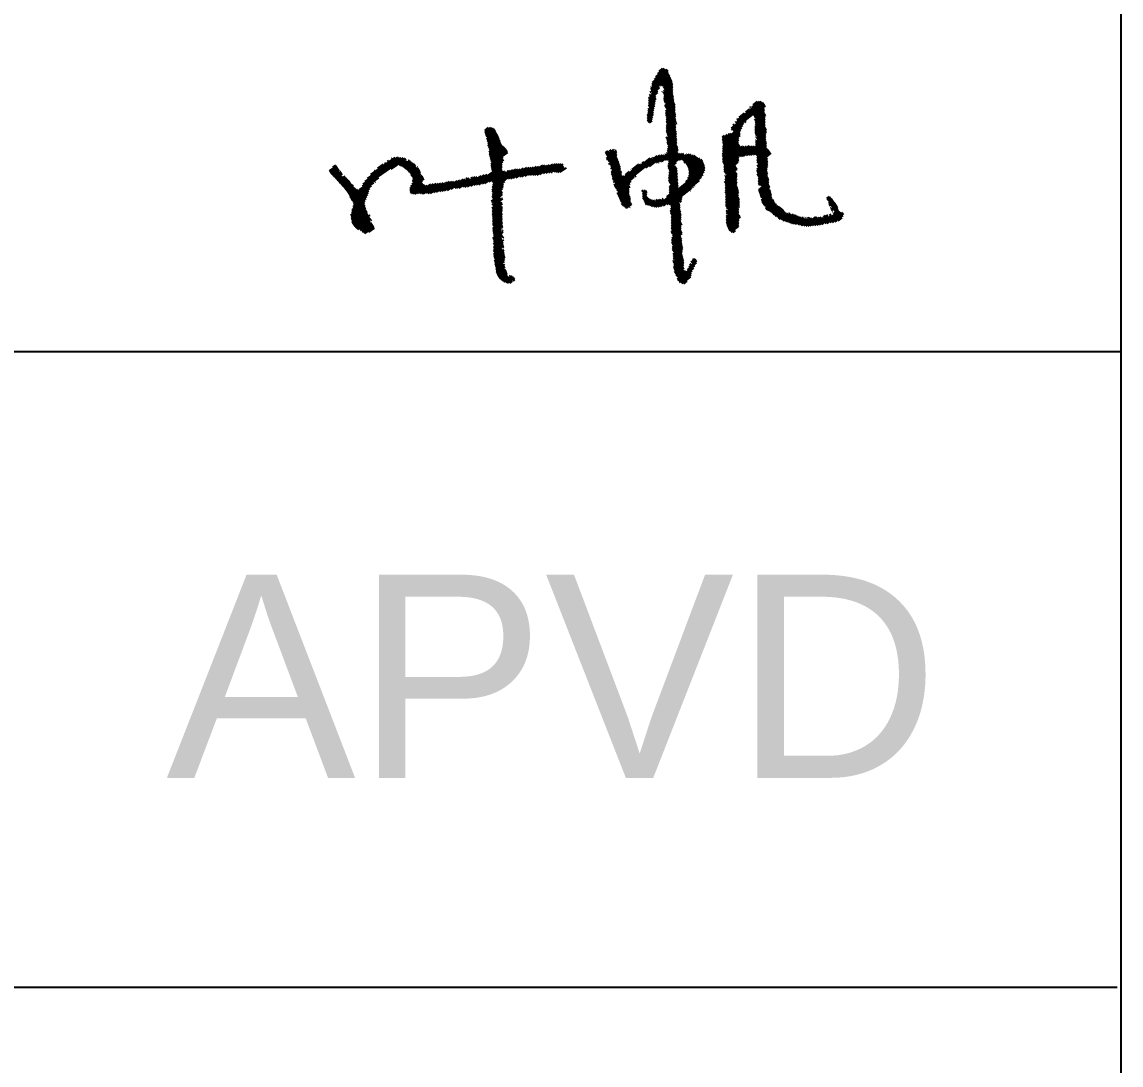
# Model space of a CAD drawing. Header units: millimetres. Extents: x -181 to 239, y -54 to 243.
# Drawn here: x 217.61 to 223.81, y 98.75 to 104.63 of the extents above; entities that cross this region are included whole.
import ezdxf

# ---------------------------------------------------------------- set-up
doc = ezdxf.new("R2010")
doc.units = ezdxf.units.MM
doc.styles.add('Arial', font='ARIAL.TTF', dxfattribs={"height": 0.2})

# ---------------------------------------------------------------- blocks, each defined once
blk = doc.blocks.new('Unknown-234525213-26953')
at = {"color": 3, "linetype": 'Continuous'}
for p, q in [((221.1644, 104.2798), (221.2549, 104.3516)), ((221.1656, 104.2896), (221.2543, 104.36)), ((221.177, 104.3075), (221.248, 104.3639)), ((221.1845, 104.3223), (221.2389, 104.3655)), ((221.195, 104.3395), (221.2323, 104.3691)), ((221.2031, 104.3548), (221.2228, 104.3704)), ((221.1519, 104.2344), (221.266, 104.325)), ((221.1589, 104.2489), (221.2627, 104.3312)), ((221.1647, 104.2712), (221.256, 104.3436)), ((221.1692, 104.2659), (221.2593, 104.3374)), ((221.2106, 104.2722), (221.2689, 104.3184)), ((221.2206, 104.2713), (221.2717, 104.3118)), ((221.2274, 104.2678), (221.274, 104.3048)), ((221.2282, 104.2596), (221.2763, 104.2978)), ((221.232, 104.2537), (221.2786, 104.2907)), ((221.145, 104.2024), (221.1956, 104.2425)), ((221.145, 104.1935), (221.1963, 104.2342)), ((221.149, 104.2233), (221.1505, 104.2245)), ((221.1557, 104.2552), (221.1689, 104.2657)), ((221.1583, 104.2661), (221.16, 104.2675)), ((221.1593, 104.2226), (221.2055, 104.2593)), ((221.1613, 104.2331), (221.2046, 104.2674)), ((221.2212, 104.2364), (221.2244, 104.2389)), ((221.2252, 104.2306), (221.2796, 104.2738)), ((221.2297, 104.2431), (221.2336, 104.2462)), ((221.2297, 104.1988), (221.2801, 104.2388)), ((221.2308, 104.1908), (221.2813, 104.2308)), ((221.2312, 104.2088), (221.2796, 104.2473)), ((221.2313, 104.2266), (221.2796, 104.265)), ((221.2318, 104.2181), (221.2796, 104.2561)), ((221.2323, 104.1831), (221.2824, 104.2229)), ((221.2349, 104.2472), (221.2796, 104.2827)), ((221.1415, 104.1377), (221.1797, 104.168)), ((221.1429, 104.1564), (221.1832, 104.1884)), ((221.145, 104.1847), (221.1852, 104.2166)), ((221.145, 104.1758), (221.1837, 104.2066)), ((221.145, 104.167), (221.186, 104.1995)), ((221.1469, 104.1508), (221.1809, 104.1777)), ((221.1503, 104.2155), (221.1585, 104.222)), ((221.2345, 104.176), (221.2835, 104.2149)), ((221.2359, 104.1594), (221.2857, 104.199)), ((221.2376, 104.1519), (221.2868, 104.191)), ((221.2405, 104.1719), (221.2846, 104.2069)), ((221.2408, 104.1456), (221.288, 104.183)), ((221.2417, 104.1286), (221.2935, 104.1697)), ((221.2444, 104.1396), (221.2891, 104.175)), ((221.6108, 104.023), (221.7972, 104.1709)), ((221.6109, 104.0319), (221.7929, 104.1763)), ((221.6189, 104.0206), (221.8009, 104.165)), ((221.6356, 104.0604), (221.7856, 104.1794)), ((221.644, 104.0759), (221.7785, 104.1827)), ((221.7252, 104.1492), (221.7686, 104.1836)), ((221.7329, 104.1642), (221.7578, 104.1839)), ((221.1381, 104.1084), (221.1726, 104.1358)), ((221.1381, 104.0995), (221.1705, 104.1253)), ((221.1381, 104.0906), (221.1706, 104.1164)), ((221.1381, 104.0818), (221.1702, 104.1073)), ((221.1415, 104.1288), (221.178, 104.1578)), ((221.1415, 104.12), (221.1754, 104.1468)), ((221.2417, 104.1197), (221.2935, 104.1608)), ((221.2417, 104.1109), (221.2935, 104.152)), ((221.2417, 104.102), (221.2935, 104.1431)), ((221.245, 104.0958), (221.2935, 104.1342)), ((221.2451, 104.087), (221.2935, 104.1254)), ((221.2451, 104.0782), (221.2947, 104.1175)), ((221.2451, 104.0693), (221.2975, 104.1109)), ((221.2473, 104.0622), (221.2968, 104.1014)), ((221.6537, 104.0925), (221.6842, 104.1167)), ((221.6921, 104.1229), (221.7126, 104.1392)), ((221.7153, 104.1502), (221.7196, 104.1536)), ((221.7154, 104.1414), (221.7166, 104.1424)), ((221.7358, 104.1045), (221.8032, 104.158)), ((221.7393, 104.0984), (221.7975, 104.1446)), ((221.7422, 104.0918), (221.7975, 104.1358)), ((221.7436, 104.0753), (221.7975, 104.118)), ((221.7463, 104.0685), (221.8026, 104.1132)), ((221.7471, 104.0603), (221.8055, 104.1067)), ((221.7477, 104.0874), (221.7975, 104.1269)), ((221.1381, 104.0729), (221.1668, 104.0957)), ((221.1415, 104.0668), (221.1644, 104.085)), ((221.1478, 104.063), (221.163, 104.075)), ((221.2434, 104.0679), (221.2438, 104.0683)), ((221.2451, 104.0427), (221.2976, 104.0844)), ((221.2451, 104.0339), (221.2983, 104.0761)), ((221.2451, 104.025), (221.3007, 104.0691)), ((221.2451, 104.0162), (221.2969, 104.0573)), ((221.2451, 104.0516), (221.2456, 104.052)), ((221.2453, 104.0075), (221.2969, 104.0484)), ((221.2478, 104.0006), (221.2969, 104.0396)), ((221.249, 104.0547), (221.296, 104.092)), ((221.2983, 104.0584), (221.3023, 104.0615)), ((221.562, 103.9577), (221.6755, 104.0478)), ((221.6214, 104.0491), (221.6284, 104.0547)), ((221.6219, 104.0141), (221.6806, 104.0606)), ((221.6354, 104.0691), (221.6367, 104.0701)), ((221.6425, 104.0835), (221.6467, 104.0869)), ((221.6867, 104.0655), (221.6949, 104.072)), ((221.7179, 104.0903), (221.7193, 104.0913)), ((221.7407, 104.0818), (221.7437, 104.0842)), ((221.744, 104.0402), (221.801, 104.0854)), ((221.744, 104.0313), (221.801, 104.0765)), ((221.744, 104.0224), (221.801, 104.0676)), ((221.7445, 104.014), (221.801, 104.0588)), ((221.7455, 104.0059), (221.801, 104.0499)), ((221.746, 104.0506), (221.801, 104.0942)), ((221.7469, 103.9982), (221.801, 104.0411)), ((220.2207, 104.0134), (220.2539, 104.0367)), ((220.2211, 104.0053), (220.2625, 104.0343)), ((220.2215, 104.0223), (220.2408, 104.0358)), ((220.2231, 103.9983), (220.2697, 104.031)), ((220.2254, 103.9916), (220.276, 104.027)), ((220.2281, 103.9851), (220.2794, 104.0211)), ((220.2317, 103.971), (220.2861, 104.0091)), ((220.2325, 103.9632), (220.2895, 104.0031)), ((220.2332, 103.9804), (220.2827, 104.0151)), ((220.2348, 103.9565), (220.2927, 103.997)), ((220.2374, 103.9332), (220.3008, 103.9776)), ((220.2382, 103.9421), (220.2984, 103.9843)), ((220.2394, 103.9513), (220.2955, 103.9906)), ((221.2427, 103.9788), (221.2485, 103.9835)), ((221.2455, 103.9722), (221.3006, 104.0159)), ((221.2486, 103.9658), (221.3004, 104.0069)), ((221.2486, 103.9569), (221.3004, 103.998)), ((221.2486, 103.9481), (221.3004, 103.9892)), ((221.25, 103.9935), (221.2969, 104.0307)), ((221.25, 103.9403), (221.3004, 103.9803)), ((221.2515, 103.9859), (221.2969, 104.0219)), ((221.5597, 103.9824), (221.5714, 103.9917)), ((221.5602, 103.9739), (221.5826, 103.9917)), ((221.5609, 103.9657), (221.6049, 104.0006)), ((221.5618, 103.9044), (221.6525, 103.9763)), ((221.5624, 103.9138), (221.6594, 103.9907)), ((221.5631, 103.9231), (221.6594, 103.9996)), ((221.5633, 103.9498), (221.6699, 104.0345)), ((221.5638, 103.9325), (221.6594, 104.0084)), ((221.5645, 103.9419), (221.6643, 104.0212)), ((221.5835, 103.9924), (221.5894, 103.9972)), ((221.5929, 103.9999), (221.595, 104.0016)), ((221.6076, 104.0028), (221.6101, 104.0047)), ((221.7484, 103.9905), (221.8054, 104.0357)), ((221.7492, 103.9557), (221.8045, 103.9995)), ((221.7492, 103.9468), (221.8045, 103.9907)), ((221.7492, 103.9823), (221.7502, 103.983)), ((221.7492, 103.938), (221.8045, 103.9818)), ((221.7515, 103.9752), (221.8079, 104.02)), ((221.7542, 103.9862), (221.8079, 104.0288)), ((221.7561, 103.97), (221.8079, 104.0111)), ((220.2401, 103.9267), (220.3031, 103.9709)), ((220.2432, 103.9206), (220.3055, 103.9642)), ((220.2447, 103.8966), (220.3129, 103.9443)), ((220.2453, 103.8886), (220.3164, 103.9384)), ((220.2459, 103.9141), (220.3079, 103.9575)), ((220.246, 103.9059), (220.3103, 103.9509)), ((220.2465, 103.8811), (220.3213, 103.9335)), ((220.2479, 103.8738), (220.3268, 103.929)), ((220.2493, 103.8664), (220.3321, 103.9244)), ((220.2511, 103.8593), (220.3371, 103.9195)), ((220.2531, 103.8523), (220.3421, 103.9147)), ((221.1876, 103.8377), (221.3076, 103.9329)), ((221.2046, 103.8423), (221.3091, 103.9252)), ((221.2158, 103.8423), (221.3099, 103.917)), ((221.2508, 103.9056), (221.3038, 103.9476)), ((221.2517, 103.9151), (221.3038, 103.9565)), ((221.2518, 103.8975), (221.3038, 103.9388)), ((221.2536, 103.9343), (221.3038, 103.9742)), ((221.254, 103.9258), (221.3038, 103.9653)), ((221.5613, 103.8863), (221.6515, 103.9579)), ((221.5614, 103.8775), (221.6509, 103.9485)), ((221.5615, 103.8953), (221.652, 103.9671)), ((221.5617, 103.8689), (221.6543, 103.9424)), ((221.562, 103.8603), (221.658, 103.9365)), ((221.5624, 103.8517), (221.6526, 103.9233)), ((221.647, 103.91), (221.6562, 103.9173)), ((221.6523, 103.8788), (221.7186, 103.9314)), ((221.6526, 103.9233), (221.6572, 103.9269)), ((221.6533, 103.8884), (221.7101, 103.9335)), ((221.6543, 103.8981), (221.6958, 103.931)), ((221.6552, 103.9077), (221.6833, 103.93)), ((221.6562, 103.9173), (221.6745, 103.9318)), ((221.6572, 103.8738), (221.7298, 103.9314)), ((221.6572, 103.9269), (221.6617, 103.9306)), ((221.6676, 103.8732), (221.7409, 103.9314)), ((221.6796, 103.8739), (221.8045, 103.973)), ((221.6964, 103.8784), (221.8047, 103.9643)), ((221.7099, 103.8802), (221.8079, 103.958)), ((221.7207, 103.88), (221.8079, 103.9491)), ((221.7355, 103.8828), (221.8079, 103.9403)), ((221.7476, 103.8835), (221.8079, 103.9314)), ((221.7492, 103.9646), (221.7513, 103.9662)), ((221.7526, 103.8787), (221.8079, 103.9226)), ((221.7561, 103.8726), (221.813, 103.9178)), ((221.7561, 103.8638), (221.8186, 103.9134)), ((219.5155, 103.6866), (219.7687, 103.8639)), ((219.5298, 103.705), (219.7595, 103.8658)), ((219.5341, 103.7163), (219.7472, 103.8656)), ((219.5451, 103.7324), (219.7384, 103.8677)), ((219.5577, 103.7495), (219.7297, 103.87)), ((219.5769, 103.7714), (219.714, 103.8674)), ((219.6922, 103.802), (219.7752, 103.8601)), ((219.6929, 103.861), (219.6975, 103.8641)), ((219.7356, 103.824), (219.7747, 103.8514)), ((219.7874, 103.8519), (219.7885, 103.8527)), ((220.2552, 103.8455), (220.3457, 103.9088)), ((220.2557, 103.8208), (220.324, 103.8686)), ((220.256, 103.8293), (220.3497, 103.895)), ((220.2565, 103.813), (220.3227, 103.8593)), ((220.2568, 103.8382), (220.3481, 103.9022)), ((220.2579, 103.8056), (220.3271, 103.8541)), ((220.8998, 103.8927), (220.9142, 103.9042)), ((220.9015, 103.8852), (220.9221, 103.9015)), ((220.9055, 103.8618), (220.9625, 103.907)), ((220.906, 103.8799), (220.9467, 103.9122)), ((220.9076, 103.8546), (220.9651, 103.9002)), ((220.9095, 103.8738), (220.9499, 103.9059)), ((220.9151, 103.8517), (220.9638, 103.8904)), ((220.918, 103.8451), (220.9641, 103.8818)), ((220.9192, 103.8284), (220.9672, 103.8664)), ((220.9234, 103.9026), (220.9323, 103.9096)), ((220.9238, 103.8409), (220.9648, 103.8734)), ((220.9272, 103.8258), (220.9707, 103.8604)), ((220.9307, 103.8198), (220.9718, 103.8524)), ((220.9516, 103.7036), (221.1526, 103.8631)), ((220.9542, 103.9093), (220.9578, 103.9121)), ((220.955, 103.6974), (221.1632, 103.8626)), ((220.9593, 103.692), (221.1923, 103.8768)), ((220.9646, 103.6873), (221.2072, 103.8798)), ((221.128, 103.8081), (221.2215, 103.8823)), ((221.1493, 103.8162), (221.231, 103.881)), ((221.1676, 103.8661), (221.1705, 103.8684)), ((221.2384, 103.8868), (221.2393, 103.8876)), ((221.2389, 103.8518), (221.3101, 103.9083)), ((221.2478, 103.8943), (221.2483, 103.8947)), ((221.2495, 103.8514), (221.3083, 103.8981)), ((221.2542, 103.8197), (221.3425, 103.8897)), ((221.2547, 103.8113), (221.3454, 103.8832)), ((221.2554, 103.8295), (221.3312, 103.8896)), ((221.257, 103.8485), (221.3118, 103.892)), ((221.2572, 103.8398), (221.3205, 103.89)), ((221.3177, 103.8524), (221.3551, 103.8821)), ((221.3305, 103.8536), (221.3722, 103.8868)), ((221.3378, 103.8506), (221.3818, 103.8856)), ((221.3416, 103.8448), (221.3867, 103.8805)), ((221.3444, 103.8381), (221.3969, 103.8798)), ((221.3515, 103.8349), (221.4057, 103.8779)), ((221.3559, 103.8296), (221.4111, 103.8733)), ((221.3583, 103.8846), (221.3607, 103.8865)), ((221.3599, 103.8239), (221.4171, 103.8693)), ((221.3634, 103.8178), (221.4242, 103.866)), ((221.3665, 103.8114), (221.4326, 103.8638)), ((221.3691, 103.8046), (221.436, 103.8577)), ((221.371, 103.7973), (221.4454, 103.8563)), ((221.5627, 103.8431), (221.647, 103.91)), ((221.5649, 103.836), (221.6414, 103.8967)), ((221.5677, 103.8293), (221.6358, 103.8834)), ((221.5697, 103.8221), (221.6302, 103.8701)), ((221.5697, 103.8132), (221.6246, 103.8568)), ((221.6134, 103.8302), (221.6504, 103.8596)), ((221.619, 103.8435), (221.6513, 103.8692)), ((221.6246, 103.8568), (221.6523, 103.8788)), ((221.6302, 103.8701), (221.6533, 103.8884)), ((221.6358, 103.8834), (221.6543, 103.8981)), ((221.6414, 103.8967), (221.6552, 103.9077)), ((221.6494, 103.8499), (221.6522, 103.8521)), ((221.6504, 103.8596), (221.6535, 103.8621)), ((221.6513, 103.8692), (221.6534, 103.8708)), ((221.7553, 103.8188), (221.8149, 103.8661)), ((221.7561, 103.8549), (221.8235, 103.9084)), ((221.7561, 103.8461), (221.8273, 103.9026)), ((221.7561, 103.8372), (221.8309, 103.8965)), ((221.76, 103.8137), (221.8153, 103.8576)), ((221.7615, 103.8326), (221.836, 103.8918)), ((219.3429, 103.7912), (219.3845, 103.8203)), ((219.3447, 103.7841), (219.3879, 103.8144)), ((219.3491, 103.7788), (219.3919, 103.8088)), ((219.3538, 103.7738), (219.3961, 103.8035)), ((219.3585, 103.7687), (219.399, 103.7971)), ((219.3623, 103.8131), (219.3784, 103.8244)), ((219.4053, 103.7932), (219.4053, 103.7932)), ((219.5962, 103.7932), (219.5978, 103.7943)), ((219.616, 103.8071), (219.6479, 103.8294)), ((219.6548, 103.8343), (219.6619, 103.8392)), ((219.6703, 103.8451), (219.6774, 103.8501)), ((219.7447, 103.8221), (219.7809, 103.8474)), ((219.7521, 103.8188), (219.7969, 103.8503)), ((219.7581, 103.8147), (219.8025, 103.8458)), ((219.7637, 103.8103), (219.8076, 103.841)), ((219.7694, 103.8059), (219.8133, 103.8367)), ((219.775, 103.8015), (219.8196, 103.8327)), ((219.7802, 103.7968), (219.826, 103.8289)), ((219.7853, 103.792), (219.8308, 103.8239)), ((219.7901, 103.787), (219.8311, 103.8157)), ((219.7949, 103.782), (219.836, 103.8108)), ((219.7997, 103.777), (219.8452, 103.8089)), ((219.8025, 103.7707), (219.8501, 103.804)), ((219.8047, 103.7639), (219.8528, 103.7975)), ((219.8406, 103.814), (219.8414, 103.8146)), ((219.8521, 103.7887), (219.8544, 103.7903)), ((220.1596, 103.7117), (220.3178, 103.8225)), ((220.1736, 103.7132), (220.3171, 103.8137)), ((220.1863, 103.7137), (220.3164, 103.8048)), ((220.2064, 103.7194), (220.3172, 103.797)), ((220.2207, 103.7211), (220.3211, 103.7914)), ((220.2442, 103.7292), (220.3323, 103.7909)), ((220.2596, 103.7984), (220.3219, 103.842)), ((220.2621, 103.7918), (220.3185, 103.8313)), ((220.2633, 103.7008), (220.4065, 103.8011)), ((220.264, 103.7096), (220.3946, 103.8011)), ((220.2655, 103.7274), (220.3612, 103.7944)), ((220.2669, 103.7201), (220.3786, 103.7983)), ((220.3367, 103.7439), (220.4186, 103.8012)), ((220.3467, 103.7926), (220.3472, 103.7929)), ((220.3535, 103.7473), (220.4386, 103.8068)), ((220.3662, 103.7478), (220.4558, 103.8105)), ((220.3821, 103.7506), (220.4692, 103.8116)), ((220.3974, 103.7529), (220.4803, 103.811)), ((220.418, 103.759), (220.495, 103.8129)), ((220.4278, 103.7576), (220.5118, 103.8163)), ((220.4464, 103.7622), (220.5249, 103.8172)), ((220.4665, 103.7679), (220.5468, 103.8241)), ((220.4783, 103.7679), (220.5579, 103.8236)), ((220.4901, 103.7678), (220.5691, 103.823)), ((220.5021, 103.7678), (220.5845, 103.8255)), ((220.5141, 103.7679), (220.6026, 103.8298)), ((220.5308, 103.7712), (220.6179, 103.8322)), ((220.5508, 103.7769), (220.6297, 103.8321)), ((220.5659, 103.7791), (220.6412, 103.8318)), ((220.581, 103.7813), (220.6522, 103.8312)), ((220.5995, 103.7859), (220.6609, 103.8289)), ((220.611, 103.7856), (220.6626, 103.8217)), ((220.6208, 103.7841), (220.6663, 103.816)), ((220.6311, 103.783), (220.6696, 103.8099)), ((220.644, 103.7837), (220.6799, 103.8088)), ((220.9313, 103.8026), (220.9782, 103.8398)), ((220.9324, 103.8123), (220.9754, 103.8464)), ((220.9344, 103.7873), (220.9807, 103.824)), ((220.9344, 103.7784), (220.9844, 103.8182)), ((220.9344, 103.7696), (220.985, 103.8097)), ((220.9383, 103.7993), (220.9795, 103.8319)), ((220.9383, 103.7639), (220.9857, 103.8015)), ((220.9396, 103.7472), (220.9922, 103.7889)), ((220.9402, 103.7565), (220.9877, 103.7942)), ((221.014, 103.7619), (221.1, 103.8302)), ((221.0459, 103.7961), (221.0469, 103.7969)), ((221.0507, 103.7999), (221.0877, 103.8292)), ((221.1069, 103.8357), (221.1176, 103.8442)), ((221.1853, 103.5879), (221.4612, 103.8068)), ((221.1971, 103.5884), (221.4605, 103.7974)), ((221.1993, 103.8381), (221.2011, 103.8396)), ((221.2559, 103.8033), (221.3019, 103.8398)), ((221.2575, 103.7515), (221.3053, 103.7894)), ((221.2579, 103.7606), (221.3047, 103.7978)), ((221.2591, 103.7704), (221.3041, 103.8062)), ((221.2599, 103.7976), (221.2913, 103.8225)), ((221.2603, 103.7802), (221.3006, 103.8122)), ((221.2615, 103.7901), (221.297, 103.8182)), ((221.354, 103.7307), (221.4608, 103.8154)), ((221.3652, 103.7484), (221.4596, 103.8233)), ((221.37, 103.761), (221.4566, 103.8298)), ((221.3721, 103.7716), (221.4541, 103.8366)), ((221.3723, 103.7894), (221.449, 103.8503)), ((221.3728, 103.7809), (221.4518, 103.8436)), ((221.5697, 103.8044), (221.619, 103.8435)), ((221.5697, 103.7955), (221.6134, 103.8302)), ((221.5697, 103.7867), (221.6078, 103.8169)), ((221.5728, 103.7803), (221.6022, 103.8036)), ((221.5781, 103.7757), (221.5966, 103.7903)), ((221.5798, 103.7504), (221.6432, 103.8007)), ((221.5854, 103.7637), (221.6428, 103.8093)), ((221.591, 103.777), (221.6369, 103.8134)), ((221.5966, 103.7903), (221.6365, 103.822)), ((221.6022, 103.8036), (221.6484, 103.8403)), ((221.6078, 103.8169), (221.6494, 103.8499)), ((221.6484, 103.8403), (221.6498, 103.8414)), ((221.7547, 103.7918), (221.8161, 103.8406)), ((221.7557, 103.7838), (221.8159, 103.8315)), ((221.7563, 103.8019), (221.8157, 103.8491)), ((221.7566, 103.7667), (221.8144, 103.8126)), ((221.7573, 103.7762), (221.8154, 103.8222)), ((221.7607, 103.7612), (221.8134, 103.803)), ((221.763, 103.7541), (221.8126, 103.7935)), ((219.3632, 103.7637), (219.3984, 103.7883)), ((219.368, 103.7587), (219.4099, 103.788)), ((219.3727, 103.7536), (219.4131, 103.7819)), ((219.3774, 103.7486), (219.4164, 103.7759)), ((219.3821, 103.7435), (219.4123, 103.7647)), ((219.3868, 103.7384), (219.4188, 103.7608)), ((219.3915, 103.7334), (219.432, 103.7618)), ((219.3961, 103.7283), (219.4354, 103.7558)), ((219.4008, 103.7232), (219.4409, 103.7513)), ((219.4055, 103.7181), (219.4459, 103.7464)), ((219.4101, 103.713), (219.451, 103.7416)), ((219.4148, 103.7079), (219.4558, 103.7366)), ((219.4193, 103.7028), (219.46, 103.7313)), ((219.4597, 103.6392), (219.6215, 103.7525)), ((219.599, 103.7284), (219.6035, 103.7315)), ((219.798, 103.684), (219.8679, 103.7329)), ((219.7995, 103.6933), (219.8772, 103.7478)), ((219.8014, 103.7031), (219.8743, 103.7541)), ((219.8095, 103.7171), (219.8721, 103.7609)), ((219.8097, 103.759), (219.8517, 103.7884)), ((219.8125, 103.7359), (219.8576, 103.7675)), ((219.814, 103.7286), (219.8671, 103.7658)), ((219.8144, 103.7539), (219.8568, 103.7837)), ((219.8163, 103.7469), (219.8579, 103.776)), ((219.9328, 103.6698), (220.0206, 103.7313)), ((219.9475, 103.6717), (220.0342, 103.7324)), ((219.9657, 103.6761), (220.0444, 103.7312)), ((219.9794, 103.6773), (220.0635, 103.7363)), ((219.9931, 103.6786), (220.0789, 103.7387)), ((219.9984, 103.7241), (220.0047, 103.7285)), ((220.0099, 103.682), (220.0987, 103.7442)), ((220.0301, 103.6879), (220.1113, 103.7447)), ((220.0521, 103.6949), (220.1323, 103.751)), ((220.0626, 103.6939), (220.1365, 103.7457)), ((220.0757, 103.6947), (220.1654, 103.7575)), ((220.0964, 103.7009), (220.1771, 103.7573)), ((220.1078, 103.7005), (220.1996, 103.7648)), ((220.1147, 103.7471), (220.1227, 103.7527)), ((220.1217, 103.7019), (220.2186, 103.7697)), ((220.1399, 103.7063), (220.2332, 103.7716)), ((220.1403, 103.7483), (220.1522, 103.7566)), ((220.2587, 103.731), (220.3386, 103.787)), ((220.2619, 103.6831), (220.3325, 103.7325)), ((220.2626, 103.6919), (220.3289, 103.7384)), ((220.3295, 103.7388), (220.3358, 103.7432)), ((220.5938, 103.7819), (220.5976, 103.7846)), ((220.9423, 103.7404), (220.9912, 103.7792)), ((220.9463, 103.7259), (220.9921, 103.7622)), ((220.9467, 103.7351), (220.9925, 103.7714)), ((220.9498, 103.711), (221.0135, 103.7615)), ((220.9555, 103.7243), (221.0046, 103.7633)), ((220.9699, 103.6827), (221.0625, 103.7561)), ((220.9721, 103.6756), (221.0449, 103.7333)), ((221.0135, 103.7703), (221.036, 103.7882)), ((221.066, 103.7589), (221.0729, 103.7644)), ((221.2113, 103.5908), (221.4574, 103.7861)), ((221.2276, 103.5949), (221.4511, 103.7723)), ((221.2486, 103.6027), (221.4419, 103.7561)), ((221.2577, 103.7428), (221.3058, 103.781)), ((221.2582, 103.7343), (221.3064, 103.7726)), ((221.2588, 103.7259), (221.307, 103.7642)), ((221.2594, 103.6024), (221.4301, 103.7379)), ((221.2624, 103.7022), (221.3087, 103.7389)), ((221.2624, 103.6933), (221.3092, 103.7305)), ((221.2635, 103.7208), (221.3075, 103.7557)), ((221.2673, 103.7149), (221.3081, 103.7473)), ((221.5711, 103.7258), (221.641, 103.7813)), ((221.5743, 103.7638), (221.5776, 103.7664)), ((221.576, 103.7385), (221.6367, 103.7867)), ((221.576, 103.7208), (221.6416, 103.7729)), ((221.5766, 103.7124), (221.6407, 103.7633)), ((221.5766, 103.7036), (221.6397, 103.7537)), ((221.5766, 103.6947), (221.6387, 103.744)), ((221.5766, 103.6859), (221.6378, 103.7344)), ((221.5768, 103.7569), (221.5854, 103.7637)), ((221.578, 103.749), (221.5798, 103.7504)), ((221.5834, 103.771), (221.591, 103.777)), ((221.6368, 103.7248), (221.6422, 103.7291)), ((221.6378, 103.7344), (221.6422, 103.7379)), ((221.6387, 103.744), (221.6422, 103.7468)), ((221.6397, 103.7537), (221.6408, 103.7545)), ((221.6407, 103.7633), (221.6433, 103.7654)), ((221.6416, 103.7729), (221.643, 103.774)), ((221.763, 103.7453), (221.8136, 103.7854)), ((221.763, 103.7364), (221.8163, 103.7787)), ((221.763, 103.7275), (221.8147, 103.7685)), ((221.763, 103.7187), (221.8155, 103.7604)), ((221.765, 103.7114), (221.8193, 103.7545)), ((221.7659, 103.6855), (221.8217, 103.7298)), ((221.7742, 103.7099), (221.8217, 103.7476)), ((221.7802, 103.7058), (221.8217, 103.7387)), ((219.4252, 103.6986), (219.463, 103.725)), ((219.4272, 103.6916), (219.467, 103.7194)), ((219.4327, 103.6871), (219.4735, 103.7156)), ((219.4369, 103.6817), (219.479, 103.7112)), ((219.4411, 103.6763), (219.4795, 103.7032)), ((219.4451, 103.6707), (219.4853, 103.6989)), ((219.4488, 103.665), (219.4903, 103.694)), ((219.4522, 103.659), (219.4953, 103.6892)), ((219.4554, 103.6529), (219.5026, 103.6859)), ((219.4586, 103.6468), (219.5144, 103.6858)), ((219.4648, 103.6344), (219.594, 103.7249)), ((219.4669, 103.6275), (219.5805, 103.707)), ((219.4711, 103.6221), (219.5719, 103.6927)), ((219.4766, 103.6176), (219.5659, 103.6801)), ((219.4795, 103.6113), (219.564, 103.6705)), ((219.7987, 103.6761), (219.8672, 103.7241)), ((219.8, 103.6687), (219.8723, 103.7193)), ((219.8055, 103.6641), (219.8767, 103.714)), ((219.8137, 103.6616), (219.884, 103.7108)), ((219.8247, 103.6609), (219.895, 103.7101)), ((219.8404, 103.6636), (219.916, 103.7165)), ((219.8524, 103.6636), (219.9308, 103.7185)), ((219.8636, 103.6631), (219.9449, 103.72)), ((219.8747, 103.6625), (219.959, 103.7215)), ((219.8909, 103.6655), (219.972, 103.7223)), ((219.9001, 103.6636), (219.9873, 103.7247)), ((219.9141, 103.6651), (219.9966, 103.7229)), ((220.2612, 103.6743), (220.3242, 103.7184)), ((220.262, 103.6415), (220.316, 103.6793)), ((220.2627, 103.6503), (220.3195, 103.6901)), ((220.2634, 103.6591), (220.3224, 103.7005)), ((220.2641, 103.668), (220.3242, 103.71)), ((220.2658, 103.6357), (220.3199, 103.6736)), ((220.9665, 103.6799), (220.9697, 103.6825)), ((220.9669, 103.6625), (221.039, 103.7198)), ((220.9709, 103.6568), (221.0367, 103.7091)), ((220.9736, 103.6501), (221.04, 103.7029)), ((220.9763, 103.6435), (221.0345, 103.6896)), ((220.9791, 103.6368), (221.0345, 103.6808)), ((220.9819, 103.6302), (221.0345, 103.6719)), ((221.1057, 103.6753), (221.1155, 103.683)), ((221.1105, 103.6702), (221.1255, 103.6822)), ((221.1105, 103.6614), (221.133, 103.6793)), ((221.1105, 103.6525), (221.1349, 103.6719)), ((221.2473, 103.646), (221.3115, 103.6969)), ((221.2624, 103.6845), (221.3098, 103.7221)), ((221.2624, 103.6756), (221.3104, 103.7137)), ((221.2624, 103.6668), (221.3109, 103.7053)), ((221.2678, 103.6003), (221.3874, 103.6952)), ((221.3786, 103.6793), (221.3807, 103.681)), ((221.3916, 103.6985), (221.3963, 103.7022)), ((221.4018, 103.7065), (221.4029, 103.7075)), ((221.5757, 103.6675), (221.6358, 103.7152)), ((221.5766, 103.677), (221.6368, 103.7248)), ((221.58, 103.662), (221.6348, 103.7055)), ((221.58, 103.6532), (221.6339, 103.6959)), ((221.58, 103.6443), (221.6329, 103.6863)), ((221.58, 103.6355), (221.6319, 103.6767)), ((221.58, 103.6266), (221.631, 103.667)), ((221.629, 103.6478), (221.6512, 103.6654)), ((221.63, 103.6574), (221.6526, 103.6753)), ((221.631, 103.667), (221.6516, 103.6834)), ((221.6319, 103.6767), (221.6497, 103.6907)), ((221.6329, 103.6863), (221.6472, 103.6976)), ((221.6339, 103.6959), (221.6444, 103.7042)), ((221.6348, 103.7055), (221.6422, 103.7114)), ((221.6358, 103.7152), (221.6422, 103.7202)), ((221.7656, 103.6765), (221.8217, 103.721)), ((221.7676, 103.6692), (221.8233, 103.7134)), ((221.7705, 103.6627), (221.8267, 103.7072)), ((221.7732, 103.6559), (221.8278, 103.6993)), ((221.7754, 103.6488), (221.8257, 103.6887)), ((221.7765, 103.6408), (221.8316, 103.6845)), ((221.7802, 103.626), (221.8347, 103.6693)), ((221.7839, 103.6379), (221.8332, 103.6769)), ((219.4699, 103.5545), (219.5404, 103.6038)), ((219.4706, 103.5633), (219.5427, 103.6138)), ((219.4713, 103.5721), (219.5455, 103.6241)), ((219.4772, 103.5846), (219.5495, 103.6352)), ((219.4794, 103.5945), (219.5547, 103.6472)), ((219.4809, 103.6039), (219.5592, 103.6587)), ((220.2579, 103.6219), (220.3192, 103.6648)), ((220.259, 103.6143), (220.3185, 103.656)), ((220.2606, 103.582), (220.3109, 103.6172)), ((220.2621, 103.5998), (220.3129, 103.6353)), ((220.2631, 103.567), (220.3198, 103.6067)), ((220.2638, 103.5759), (220.3167, 103.6129)), ((220.2662, 103.5943), (220.322, 103.6334)), ((220.2686, 103.6126), (220.3081, 103.6403)), ((220.3171, 103.6383), (220.3184, 103.6392)), ((220.9847, 103.6236), (221.0345, 103.6631)), ((220.9876, 103.617), (221.0357, 103.6551)), ((220.9914, 103.6023), (221.0414, 103.642)), ((220.9925, 103.612), (221.0388, 103.6488)), ((220.9957, 103.5968), (221.0414, 103.6331)), ((221.0019, 103.5929), (221.0414, 103.6243)), ((221.008, 103.5889), (221.0424, 103.6162)), ((221.0131, 103.5841), (221.0476, 103.6114)), ((221.0199, 103.5806), (221.049, 103.6038)), ((221.1105, 103.6436), (221.1339, 103.6622)), ((221.1107, 103.635), (221.1337, 103.6532)), ((221.1144, 103.629), (221.1361, 103.6463)), ((221.118, 103.6231), (221.1403, 103.6408)), ((221.1211, 103.6166), (221.1464, 103.6367)), ((221.1235, 103.6097), (221.1527, 103.6329)), ((221.1259, 103.6028), (221.1597, 103.6296)), ((221.1343, 103.6006), (221.1679, 103.6272)), ((221.1428, 103.5985), (221.1791, 103.6272)), ((221.1508, 103.596), (221.1834, 103.6218)), ((221.1583, 103.5931), (221.2066, 103.6313)), ((221.1659, 103.5902), (221.2163, 103.6302)), ((221.1754, 103.5889), (221.2299, 103.6321)), ((221.1848, 103.6229), (221.194, 103.6302)), ((221.2216, 103.6345), (221.2264, 103.6382)), ((221.2681, 103.565), (221.3198, 103.606)), ((221.2696, 103.5751), (221.3185, 103.6139)), ((221.2708, 103.5937), (221.3327, 103.6429)), ((221.2711, 103.5851), (221.3312, 103.6328)), ((221.3211, 103.616), (221.3287, 103.622)), ((221.58, 103.6178), (221.63, 103.6574)), ((221.58, 103.6089), (221.629, 103.6478)), ((221.58, 103.6), (221.6281, 103.6382)), ((221.5802, 103.5913), (221.6271, 103.6285)), ((221.584, 103.5855), (221.6261, 103.6189)), ((221.5852, 103.5776), (221.6251, 103.6093)), ((221.6222, 103.5804), (221.656, 103.6072)), ((221.6232, 103.59), (221.656, 103.616)), ((221.6242, 103.5997), (221.656, 103.6249)), ((221.6251, 103.6093), (221.656, 103.6338)), ((221.6261, 103.6189), (221.6544, 103.6414)), ((221.6271, 103.6285), (221.6513, 103.6478)), ((221.6281, 103.6382), (221.6504, 103.6559)), ((221.7823, 103.6189), (221.8363, 103.6617)), ((221.7848, 103.612), (221.8379, 103.6542)), ((221.7881, 103.6058), (221.8381, 103.6454)), ((221.7922, 103.6002), (221.8393, 103.6375)), ((221.7968, 103.595), (221.8443, 103.6326)), ((221.8023, 103.5904), (221.8493, 103.6277)), ((221.8052, 103.5839), (221.8519, 103.621)), ((221.8057, 103.5754), (221.8565, 103.6157)), ((221.8113, 103.5711), (221.8571, 103.6074)), ((221.8187, 103.568), (221.8656, 103.6053)), ((222.1494, 103.6356), (222.1633, 103.6467)), ((222.1519, 103.6288), (222.1715, 103.6444)), ((222.1564, 103.6235), (222.1752, 103.6384)), ((222.16, 103.6175), (222.1814, 103.6345)), ((222.1601, 103.6087), (222.1849, 103.6284)), ((222.1617, 103.6011), (222.1887, 103.6226)), ((222.1639, 103.5941), (222.1933, 103.6173)), ((222.1734, 103.5927), (222.198, 103.6122)), ((222.1773, 103.587), (222.2017, 103.6063)), ((219.4633, 103.5414), (219.5404, 103.5955)), ((219.4648, 103.5342), (219.5445, 103.59)), ((219.4671, 103.5274), (219.5481, 103.5841)), ((219.4684, 103.52), (219.5478, 103.5756)), ((219.4696, 103.5125), (219.5531, 103.571)), ((219.4708, 103.5049), (219.5558, 103.5645)), ((219.472, 103.4974), (219.5581, 103.5577)), ((219.475, 103.4912), (219.5573, 103.5488)), ((219.4787, 103.4855), (219.563, 103.5445)), ((219.4829, 103.48), (219.5721, 103.5425)), ((219.5425, 103.597), (219.5448, 103.5986)), ((219.5672, 103.5474), (219.5678, 103.5478)), ((220.2627, 103.5584), (220.3122, 103.5931)), ((220.2631, 103.5504), (220.3203, 103.5904)), ((220.2635, 103.5423), (220.3196, 103.5815)), ((220.2639, 103.5342), (220.3189, 103.5727)), ((220.2643, 103.5261), (220.3182, 103.5639)), ((220.2646, 103.518), (220.3175, 103.555)), ((220.265, 103.5099), (220.3201, 103.5485)), ((221.0376, 103.5858), (221.0394, 103.5873)), ((221.2681, 103.5562), (221.3211, 103.5982)), ((221.2688, 103.5479), (221.3211, 103.5894)), ((221.2727, 103.5422), (221.3211, 103.5805)), ((221.2727, 103.5333), (221.3211, 103.5717)), ((221.2727, 103.5244), (221.3247, 103.5657)), ((221.2727, 103.5156), (221.3257, 103.5576)), ((221.2727, 103.5067), (221.3267, 103.5496)), ((221.2727, 103.4979), (221.3273, 103.5412)), ((221.5835, 103.5585), (221.6232, 103.59)), ((221.5835, 103.5496), (221.6222, 103.5804)), ((221.5835, 103.5674), (221.5876, 103.5707)), ((221.5835, 103.5319), (221.6203, 103.5611)), ((221.5835, 103.5231), (221.6193, 103.5515)), ((221.5835, 103.5408), (221.5854, 103.5423)), ((221.5835, 103.5142), (221.6184, 103.5419)), ((221.5904, 103.5463), (221.6213, 103.5708)), ((221.593, 103.5749), (221.6242, 103.5997)), ((221.6154, 103.513), (221.6553, 103.5447)), ((221.6164, 103.5226), (221.6525, 103.5513)), ((221.6174, 103.5323), (221.6525, 103.5602)), ((221.6184, 103.5419), (221.6525, 103.569)), ((221.6193, 103.5515), (221.6525, 103.5779)), ((221.6203, 103.5611), (221.6525, 103.5867)), ((221.6213, 103.5708), (221.656, 103.5983)), ((221.6553, 103.5889), (221.656, 103.5895)), ((221.8259, 103.5649), (221.868, 103.5983)), ((221.8322, 103.561), (221.8754, 103.5954)), ((221.8376, 103.5565), (221.8821, 103.5918)), ((221.8429, 103.5518), (221.8878, 103.5875)), ((221.8464, 103.5457), (221.8935, 103.5831)), ((221.8532, 103.5423), (221.8989, 103.5786)), ((221.8576, 103.5369), (221.9039, 103.5737)), ((221.8655, 103.5344), (221.9084, 103.5684)), ((221.8731, 103.5315), (221.9128, 103.563)), ((221.8753, 103.5244), (221.9171, 103.5576)), ((221.8807, 103.5199), (221.9237, 103.554)), ((221.8894, 103.5179), (221.9311, 103.551)), ((221.8979, 103.5158), (221.943, 103.5516)), ((221.9025, 103.5106), (221.949, 103.5475)), ((221.9117, 103.509), (221.9603, 103.5476)), ((221.9206, 103.5072), (221.9678, 103.5447)), ((221.928, 103.5043), (221.9752, 103.5417)), ((221.9357, 103.5546), (221.9374, 103.556)), ((222.0817, 103.4845), (222.1557, 103.5432)), ((222.108, 103.4877), (222.1769, 103.5423)), ((222.1212, 103.4893), (222.2195, 103.5673)), ((222.1404, 103.4957), (222.2235, 103.5616)), ((222.1507, 103.495), (222.2298, 103.5578)), ((222.1635, 103.5406), (222.1728, 103.5479)), ((222.1681, 103.4999), (222.24, 103.557)), ((222.1695, 103.5896), (222.1699, 103.5899)), ((222.1706, 103.5817), (222.1737, 103.5841)), ((222.1742, 103.5756), (222.2054, 103.6004)), ((222.1754, 103.5677), (222.2088, 103.5943)), ((222.1797, 103.5622), (222.1805, 103.5629)), ((222.1803, 103.5007), (222.2449, 103.552)), ((222.1861, 103.5496), (222.2148, 103.5724)), ((222.1879, 103.5688), (222.2116, 103.5876)), ((222.1921, 103.5632), (222.2132, 103.58)), ((219.4874, 103.4748), (219.5686, 103.5317)), ((219.4927, 103.4702), (219.5724, 103.526)), ((219.4983, 103.4658), (219.5782, 103.5217)), ((219.504, 103.4614), (219.5724, 103.5093)), ((219.5146, 103.4604), (219.5753, 103.503)), ((219.5185, 103.4549), (219.5815, 103.499)), ((219.5261, 103.4518), (219.5854, 103.4933)), ((219.5292, 103.4457), (219.5897, 103.488)), ((219.5366, 103.4425), (219.5931, 103.482)), ((219.5761, 103.5119), (219.5818, 103.5159)), ((220.2644, 103.4845), (220.3191, 103.5227)), ((220.2654, 103.5018), (220.318, 103.5386)), ((220.2658, 103.4938), (220.3174, 103.5299)), ((220.2658, 103.4604), (220.32, 103.4983)), ((220.266, 103.4521), (220.3203, 103.4902)), ((220.2666, 103.4442), (220.3207, 103.4821)), ((220.2667, 103.4693), (220.3195, 103.5063)), ((220.2681, 103.4787), (220.3177, 103.5134)), ((221.2718, 103.444), (221.3338, 103.4932)), ((221.2727, 103.489), (221.3273, 103.5323)), ((221.2727, 103.4802), (221.3267, 103.523)), ((221.2727, 103.4713), (221.3263, 103.5138)), ((221.2727, 103.4625), (221.3272, 103.5056)), ((221.2739, 103.4545), (221.3296, 103.4987)), ((221.2748, 103.4375), (221.328, 103.4797)), ((221.5835, 103.5054), (221.6174, 103.5323)), ((221.5835, 103.4965), (221.6164, 103.5226)), ((221.5854, 103.4892), (221.6154, 103.513)), ((221.5875, 103.482), (221.6145, 103.5034)), ((221.5898, 103.475), (221.6135, 103.4938)), ((221.5924, 103.4681), (221.6125, 103.4841)), ((221.6092, 103.4461), (221.6525, 103.4805)), ((221.6096, 103.4553), (221.6525, 103.4893)), ((221.6106, 103.4649), (221.6525, 103.4982)), ((221.6116, 103.4745), (221.6525, 103.507)), ((221.6125, 103.4841), (221.6537, 103.5168)), ((221.6135, 103.4938), (221.6617, 103.532)), ((221.6145, 103.5034), (221.6597, 103.5393)), ((221.9355, 103.5013), (221.9827, 103.5387)), ((221.9429, 103.4983), (221.9901, 103.5358)), ((221.9503, 103.4954), (221.9975, 103.5328)), ((221.9579, 103.4926), (222.0068, 103.5314)), ((221.9685, 103.4921), (222.018, 103.5314)), ((221.9786, 103.4912), (222.022, 103.5257)), ((221.987, 103.489), (222.03, 103.5231)), ((221.9953, 103.4868), (222.0411, 103.5231)), ((222.0037, 103.4846), (222.0577, 103.5274)), ((222.0125, 103.4828), (222.0654, 103.5247)), ((222.0219, 103.4813), (222.0868, 103.5329)), ((222.0264, 103.5292), (222.0292, 103.5314)), ((222.0319, 103.4804), (222.0945, 103.5301)), ((222.038, 103.5296), (222.0403, 103.5314)), ((222.0432, 103.4806), (222.1004, 103.5259)), ((222.0461, 103.5271), (222.0496, 103.5299)), ((222.0554, 103.4814), (222.1169, 103.5302)), ((222.0685, 103.4829), (222.1269, 103.5292)), ((222.0948, 103.4861), (222.1588, 103.5368)), ((222.1013, 103.5266), (222.1065, 103.5308)), ((222.13, 103.5317), (222.1412, 103.5406)), ((222.196, 103.5044), (222.2418, 103.5407)), ((222.2139, 103.5097), (222.2365, 103.5276)), ((219.5437, 103.4391), (219.5952, 103.4752)), ((219.5649, 103.4456), (219.5982, 103.4689)), ((220.2657, 103.4102), (220.3158, 103.4453)), ((220.2683, 103.4371), (220.3142, 103.4692)), ((220.2685, 103.4038), (220.3203, 103.44)), ((220.2698, 103.388), (220.3232, 103.4254)), ((220.2705, 103.3968), (220.3173, 103.4296)), ((220.2711, 103.4307), (220.3135, 103.4604)), ((220.2711, 103.4223), (220.3137, 103.4521)), ((220.316, 103.4705), (220.3211, 103.474)), ((220.3165, 103.4457), (220.3231, 103.4504)), ((220.3188, 103.4557), (220.3235, 103.459)), ((220.3204, 103.415), (220.326, 103.419)), ((221.2741, 103.3839), (221.3255, 103.4246)), ((221.2748, 103.4021), (221.3337, 103.4489)), ((221.2754, 103.3937), (221.3321, 103.4387)), ((221.2759, 103.4119), (221.3288, 103.4538)), ((221.2775, 103.3777), (221.3282, 103.4179)), ((221.2801, 103.4329), (221.328, 103.4709)), ((221.2803, 103.4242), (221.328, 103.462)), ((221.5956, 103.4618), (221.6116, 103.4745)), ((221.5985, 103.4553), (221.6106, 103.4649)), ((221.6062, 103.4525), (221.6096, 103.4553)), ((221.6196, 103.4455), (221.6332, 103.4562)), ((220.2691, 103.3791), (220.3157, 103.4118)), ((220.2693, 103.3375), (220.3258, 103.3771)), ((220.27, 103.3463), (220.3235, 103.3838)), ((220.2706, 103.3552), (220.3237, 103.3923)), ((220.2713, 103.364), (220.3261, 103.4024)), ((220.272, 103.3729), (220.3182, 103.4052)), ((220.2722, 103.3312), (220.3269, 103.3695)), ((220.3212, 103.3572), (220.3268, 103.3611)), ((221.2778, 103.3514), (221.3314, 103.3939)), ((221.2779, 103.3603), (221.3314, 103.4028)), ((221.279, 103.3435), (221.3314, 103.3851)), ((221.2795, 103.3704), (221.3314, 103.4116)), ((221.2816, 103.3367), (221.3336, 103.3779)), ((221.2822, 103.3194), (221.3361, 103.3622)), ((221.2857, 103.3311), (221.3354, 103.3705)), ((220.2708, 103.3136), (220.3216, 103.3491)), ((220.2715, 103.3224), (220.316, 103.3535)), ((220.2716, 103.3057), (220.3294, 103.3462)), ((220.2749, 103.2997), (220.3296, 103.338)), ((220.2751, 103.2831), (220.3299, 103.3215)), ((220.2758, 103.2753), (220.3326, 103.3151)), ((220.2759, 103.292), (220.3291, 103.3293)), ((220.2772, 103.2679), (220.3341, 103.3078)), ((220.2789, 103.2607), (220.332, 103.2979)), ((221.2816, 103.3278), (221.282, 103.3281)), ((221.282, 103.2749), (221.3352, 103.3172)), ((221.2832, 103.2936), (221.3335, 103.3335)), ((221.2839, 103.3119), (221.3361, 103.3533)), ((221.2843, 103.3033), (221.335, 103.3436)), ((221.2851, 103.2509), (221.3412, 103.2954)), ((221.2854, 103.2688), (221.3377, 103.3103)), ((221.2881, 103.2621), (221.3395, 103.3029)), ((221.29, 103.2902), (221.3322, 103.3237)), ((221.3844, 103.2765), (221.4074, 103.2948)), ((221.3926, 103.2919), (221.3993, 103.2972)), ((220.2806, 103.2536), (220.3301, 103.2883)), ((220.2823, 103.2464), (220.3304, 103.2801)), ((220.2839, 103.2392), (220.3241, 103.2674)), ((220.2842, 103.231), (220.3309, 103.2637)), ((220.2848, 103.2231), (220.3301, 103.2549)), ((220.2865, 103.2159), (220.335, 103.2499)), ((220.2887, 103.2092), (220.3321, 103.2395)), ((220.2916, 103.2028), (220.3385, 103.2357)), ((220.3311, 103.2639), (220.3329, 103.2651)), ((221.2823, 103.2841), (221.2866, 103.2875)), ((221.2861, 103.2428), (221.3423, 103.2874)), ((221.2887, 103.236), (221.3429, 103.279)), ((221.2892, 103.2187), (221.3419, 103.2606)), ((221.2909, 103.2289), (221.3433, 103.2705)), ((221.294, 103.2137), (221.3411, 103.251)), ((221.297, 103.2072), (221.3442, 103.2446)), ((221.2983, 103.1994), (221.3424, 103.2344)), ((221.3499, 103.2049), (221.3991, 103.2439)), ((221.3555, 103.2182), (221.4046, 103.2572)), ((221.363, 103.233), (221.4141, 103.2735)), ((221.3721, 103.2491), (221.4155, 103.2835)), ((221.3765, 103.2614), (221.3852, 103.2683)), ((221.3901, 103.2722), (221.4134, 103.2907)), ((220.2952, 103.197), (220.3411, 103.2292)), ((220.2987, 103.1911), (220.3438, 103.2227)), ((220.3029, 103.1857), (220.3466, 103.2163)), ((220.3076, 103.1806), (220.347, 103.2082)), ((220.3132, 103.1762), (220.346, 103.1992)), ((220.3188, 103.1718), (220.3535, 103.196)), ((220.3246, 103.1675), (220.3719, 103.2006)), ((220.3312, 103.1637), (220.3769, 103.1957)), ((220.3398, 103.1614), (220.3648, 103.1789)), ((220.3473, 103.1583), (220.3889, 103.1874)), ((220.3587, 103.1997), (220.3618, 103.2019)), ((220.3601, 103.1589), (220.3765, 103.1704)), ((220.3648, 103.1789), (220.383, 103.1916)), ((220.3805, 103.1732), (220.3882, 103.1786)), ((221.3043, 103.1953), (221.3488, 103.2306)), ((221.3075, 103.1801), (221.3555, 103.2182)), ((221.3086, 103.1898), (221.3551, 103.2267)), ((221.3094, 103.1727), (221.3499, 103.2049)), ((221.3167, 103.1697), (221.3443, 103.1916)), ((221.3184, 103.1622), (221.3387, 103.1783)), ((221.3326, 103.1557), (221.381, 103.1941)), ((221.3331, 103.165), (221.3831, 103.2047)), ((221.3387, 103.1783), (221.3854, 103.2154)), ((221.3428, 103.155), (221.3608, 103.1692)), ((221.3443, 103.1916), (221.3897, 103.2276)), ((221.3269, 103.16), (221.3331, 103.165))]:
    blk.add_line(p, q, dxfattribs=at)
blk = doc.blocks.new('Unknown-234525213-26950')
at = {"color": 7, "linetype": 'Continuous'}
for p, q in [((223.8087, -38.5189), (223.8087, 124.3998)), ((155.9383, 102.773), (223.8087, 102.7727)), ((155.9383, 99.1884), (223.7876, 99.1884))]:
    blk.add_line(p, q, dxfattribs=at)
at = {"color": 7, "linetype": 'Continuous', "style": 'Arial'}
blk.add_text('APVD', height=1.14609, dxfattribs=at).set_placement((218.4231, 100.3682))

msp = doc.modelspace()

# ---------------------------------------------------------------- block references
for name in ['Unknown-234525213-26950', 'Unknown-234525213-26953']:
    msp.add_blockref(name, (0, 0))

doc.saveas('drawing.dxf')
